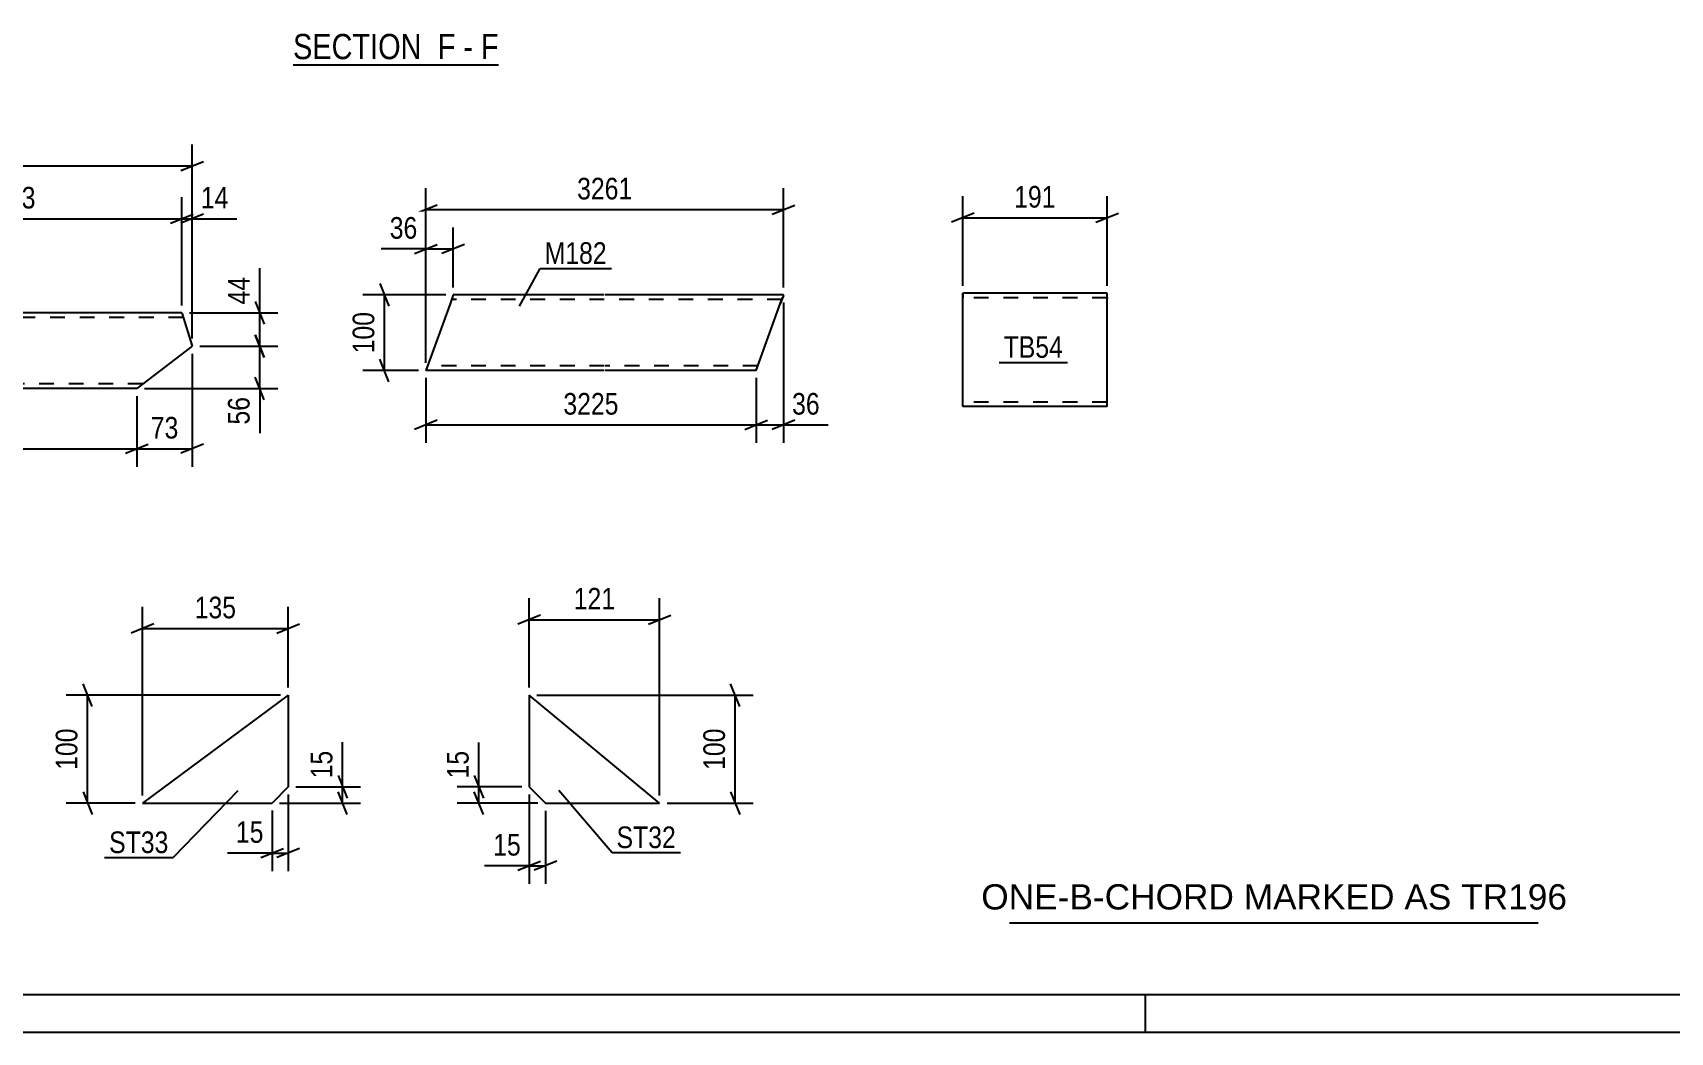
# Model space of a CAD drawing. Header units: millimetres. Extents: x 0 to 841, y 0 to 594.
# Drawn here: x 273.6 to 490.5, y 0 to 132.3 of the extents above; entities that cross this region are included whole.
import ezdxf

# ---------------------------------------------------------------- set-up
doc = ezdxf.new("R2010")
doc.units = ezdxf.units.MM
doc.linetypes.add('DXK_LINE_DOT2', pattern=[3.9198, 1.9599, -1.9599])
doc.styles.add('Arial', font='ARIAL.TTF', dxfattribs={"height": 0.2})
doc.styles.add('Arial Narrow', font='ARIALN.TTF', dxfattribs={"height": 0.2})

# ---------------------------------------------------------------- blocks, each defined once
blk = doc.blocks.new('Unknown-318885195-1133')
at = {"color": 5, "linetype": 'Continuous'}
for p, q in [((5, 5), (836, 5)), ((421, 0), (421, 5)), ((0, 0), (841, 0))]:
    blk.add_line(p, q, dxfattribs=at)
blk = doc.blocks.new('Unknown-318885195-16 - 6664')
at = {"color": 6, "linetype": 'Continuous'}
blk.add_line((308.12, 128.08), (335.34, 128.08), dxfattribs=at)
at = {"color": 0, "linetype": 'Continuous'}
blk.add_wipeout([(326.23, 128.83), (326.23, 132.33), (308.12, 132.33), (308.12, 128.83)], dxfattribs=at)
at = {"color": 7, "linetype": 'Continuous', "style": 'Arial Narrow'}
blk.add_text('SECTION ', height=3.34, dxfattribs=at).set_placement((308.12, 128.83))
at = {"color": 0, "linetype": 'Continuous'}
blk.add_wipeout([(329.62, 128.83), (329.62, 132.33), (327.28, 132.33), (327.28, 128.83)], dxfattribs=at)
at = {"color": 7, "linetype": 'Continuous', "style": 'Arial Narrow'}
blk.add_text('F', height=3.34, dxfattribs=at).set_placement((327.28, 128.83))
at = {"color": 0, "linetype": 'Continuous'}
blk.add_wipeout([(331.95, 128.83), (331.95, 132.33), (330.67, 132.33), (330.67, 128.83)], dxfattribs=at)
at = {"color": 7, "linetype": 'Continuous', "style": 'Arial Narrow'}
blk.add_text('-', height=3.34, dxfattribs=at).set_placement((330.67, 128.83))
at = {"color": 0, "linetype": 'Continuous'}
blk.add_wipeout([(335.34, 128.83), (335.34, 132.33), (333, 132.33), (333, 128.83)], dxfattribs=at)
at = {"color": 7, "linetype": 'Continuous', "style": 'Arial Narrow'}
blk.add_text('F', height=3.34, dxfattribs=at).set_placement((333, 128.83))
blk = doc.blocks.new('Part-318885195-1437 - 1421')
at = {"color": 2, "linetype": 'Continuous'}
for p, q in [((339.4, 44.62), (339.4, 32.47)), ((356.67, 30.33), (339.4, 44.62)), ((339.4, 32.47), (341.54, 30.33)), ((341.54, 30.33), (356.67, 30.33))]:
    blk.add_line(p, q, dxfattribs=at)
blk = doc.blocks.new('Part-318885195-1358 - 1342')
at = {"color": 2, "linetype": 'Continuous'}
for p, q in [((307.47, 44.62), (288.19, 30.34)), ((307.47, 44.62), (307.47, 32.48)), ((307.47, 32.48), (305.33, 30.34)), ((288.19, 30.34), (305.33, 30.34))]:
    blk.add_line(p, q, dxfattribs=at)
blk = doc.blocks.new('Part-318885195-3877 - 3871')
at = {"color": 2, "linetype": 'Continuous'}
for p, q in [((329.34, 97.62), (328.91, 96.42)), ((349.34, 97.62), (329.34, 97.62)), ((373.08, 97.62), (349.44, 97.62)), ((373.05, 97.53), (373.08, 97.62)), ((328.91, 96.42), (325.71, 87.62)), ((369.44, 87.62), (372.65, 96.42)), ((373.05, 97.53), (372.65, 96.42)), ((349.34, 87.62), (325.71, 87.62)), ((369.44, 87.62), (349.44, 87.62))]:
    blk.add_line(p, q, dxfattribs=at)
at = {"color": 7, "linetype": 'DXK_LINE_DOT2'}
for p, q in [((349.34, 97.02), (329.13, 97.02)), ((372.87, 97.02), (349.44, 97.02)), ((372.65, 96.42), (372.96, 97.27)), ((349.34, 88.22), (325.92, 88.22)), ((369.66, 88.22), (349.44, 88.22))]:
    blk.add_line(p, q, dxfattribs=at)
blk = doc.blocks.new('Part-318885195-3954 - 3948')
at = {"color": 2, "linetype": 'Continuous'}
for p, q in [((238.33, 88.38), (247.33, 95.23)), ((267.33, 95.23), (247.33, 95.23)), ((293.4, 95.23), (267.43, 95.23)), ((293.4, 95.23), (294.77, 90.83)), ((294.77, 90.83), (287.43, 85.23)), ((239.2, 85.58), (238.33, 88.38)), ((239.28, 85.32), (239.2, 85.58)), ((239.31, 85.23), (239.28, 85.32)), ((267.33, 85.23), (239.31, 85.23)), ((287.43, 85.23), (267.43, 85.23))]:
    blk.add_line(p, q, dxfattribs=at)
at = {"color": 7, "linetype": 'DXK_LINE_DOT2'}
for p, q in [((267.33, 94.63), (246.54, 94.63)), ((293.58, 94.63), (267.43, 94.63)), ((239.11, 85.88), (239.08, 85.97)), ((267.33, 85.83), (239.13, 85.83)), ((288.21, 85.83), (267.43, 85.83))]:
    blk.add_line(p, q, dxfattribs=at)
blk = doc.blocks.new('Part-318885195-19572 - 19571')
at = {"color": 2, "linetype": 'Continuous'}
for p, q in [((396.82, 82.83), (396.82, 97.83)), ((396.82, 97.83), (396.82, 97.83)), ((415.92, 97.83), (396.82, 97.83)), ((415.92, 84.03), (415.92, 97.83)), ((396.82, 82.83), (396.82, 82.83)), ((415.92, 82.83), (396.82, 82.83)), ((415.92, 82.83), (415.92, 84.03))]:
    blk.add_line(p, q, dxfattribs=at)
at = {"color": 7, "linetype": 'DXK_LINE_DOT2'}
for p, q in [((396.82, 97.83), (396.82, 97.83)), ((396.82, 97.83), (396.82, 97.73)), ((396.82, 97.73), (396.82, 97.23)), ((396.82, 82.83), (396.82, 97.23)), ((396.82, 97.23), (396.82, 97.23)), ((415.92, 97.23), (396.82, 97.23)), ((415.92, 97.23), (415.92, 97.18)), ((415.92, 97.18), (415.92, 97.23)), ((415.92, 97.08), (415.92, 97.18)), ((415.92, 97.18), (415.92, 97.08)), ((396.82, 83.43), (396.82, 83.43)), ((415.92, 83.43), (396.82, 83.43)), ((396.82, 82.83), (396.82, 82.83)), ((415.92, 83.47), (415.92, 83.8)), ((415.92, 83.43), (415.92, 83.47))]:
    blk.add_line(p, q, dxfattribs=at)
blk = doc.blocks.new('StraightDimension-318885195-1439 - 1421')
at = {"color": 7, "linetype": 'Continuous'}
for p, q in [((367.27, 43.12), (366.07, 46.12)), ((340.4, 44.62), (369.07, 44.62)), ((366.67, 30.33), (366.67, 44.62)), ((366.07, 31.83), (367.27, 28.83)), ((357.67, 30.33), (369.07, 30.33))]:
    blk.add_line(p, q, dxfattribs=at)
at = {"color": 0}
blk.add_wipeout([(365.92, 40.82), (361.72, 40.82), (361.72, 34.13), (365.92, 34.13)], dxfattribs=at)
at = {"color": 3, "style": 'Arial Narrow'}
blk.add_text('100', height=2.863, rotation=90.0002, dxfattribs=at).set_placement((365.32, 34.73))
blk = doc.blocks.new('StraightDimension-318885195-1452 - 1421')
at = {"color": 7, "linetype": 'Continuous'}
for p, q in [((332.12, 33.97), (333.32, 30.97)), ((338.4, 32.47), (329.87, 32.47)), ((333.32, 28.83), (332.12, 31.83)), ((332.72, 30.33), (332.72, 32.47)), ((340.54, 30.33), (329.87, 30.33))]:
    blk.add_line(p, q, dxfattribs=at)
at = {"color": 0}
blk.add_wipeout([(331.97, 37.85), (327.77, 37.85), (327.77, 33), (331.97, 33)], dxfattribs=at)
at = {"color": 7, "linetype": 'Continuous'}
blk.add_line((332.72, 32.47), (332.72, 38.38), dxfattribs=at)
blk.add_line((332.72, 32.47), (332.72, 38.38), dxfattribs=at)
at = {"color": 3, "style": 'Arial Narrow'}
blk.add_text('15', height=2.863, rotation=90.0002, dxfattribs=at).set_placement((331.37, 33.6))
blk = doc.blocks.new('StraightDimension-318885195-1464 - 1421')
at = {"color": 7, "linetype": 'Continuous'}
for p, q in [((339.4, 45.62), (339.4, 57.47)), ((356.67, 31.33), (356.67, 57.47)), ((340.9, 55.22), (337.9, 54.02)), ((339.4, 54.62), (356.67, 54.62)), ((355.17, 54.02), (358.17, 55.22))]:
    blk.add_line(p, q, dxfattribs=at)
at = {"color": 0}
blk.add_wipeout([(351.38, 55.37), (351.38, 59.57), (344.69, 59.57), (344.69, 55.37)], dxfattribs=at)
at = {"color": 3, "style": 'Arial Narrow'}
blk.add_text('121', height=2.863, dxfattribs=at).set_placement((345.29, 55.97))
blk = doc.blocks.new('StraightDimension-318885195-1474 - 1421')
at = {"color": 7, "linetype": 'Continuous'}
for p, q in [((339.4, 31.47), (339.4, 19.64)), ((341.54, 29.33), (341.54, 19.64)), ((337.9, 21.44), (340.9, 22.64)), ((339.4, 22.04), (341.54, 22.04)), ((343.04, 22.64), (340.04, 21.44))]:
    blk.add_line(p, q, dxfattribs=at)
at = {"color": 0}
blk.add_wipeout([(338.87, 22.79), (338.87, 26.99), (334.02, 26.99), (334.02, 22.79)], dxfattribs=at)
at = {"color": 7, "linetype": 'Continuous'}
blk.add_line((339.4, 22.04), (333.49, 22.04), dxfattribs=at)
blk.add_line((339.4, 22.04), (333.49, 22.04), dxfattribs=at)
at = {"color": 3, "style": 'Arial Narrow'}
blk.add_text('15', height=2.863, dxfattribs=at).set_placement((334.62, 23.39))
blk = doc.blocks.new('StraightDimension-318885195-1394 - 1342')
at = {"color": 7, "linetype": 'Continuous'}
for p, q in [((281.5, 43.12), (280.3, 46.12)), ((306.47, 44.62), (278.05, 44.62)), ((280.9, 30.34), (280.9, 44.62)), ((280.3, 31.84), (281.5, 28.84)), ((287.19, 30.34), (278.05, 30.34))]:
    blk.add_line(p, q, dxfattribs=at)
at = {"color": 0}
blk.add_wipeout([(280.15, 40.82), (275.95, 40.82), (275.95, 34.14), (280.15, 34.14)], dxfattribs=at)
at = {"color": 3, "style": 'Arial Narrow'}
blk.add_text('100', height=2.863, rotation=90.0002, dxfattribs=at).set_placement((279.55, 34.74))
blk = doc.blocks.new('StraightDimension-318885195-1406 - 1342')
at = {"color": 7, "linetype": 'Continuous'}
for p, q in [((314.07, 33.98), (315.27, 30.98)), ((308.47, 32.48), (317.07, 32.48)), ((315.27, 28.84), (314.07, 31.84)), ((314.67, 30.34), (314.67, 32.48)), ((306.33, 30.34), (317.07, 30.34))]:
    blk.add_line(p, q, dxfattribs=at)
at = {"color": 0}
blk.add_wipeout([(313.92, 37.86), (309.72, 37.86), (309.72, 33.01), (313.92, 33.01)], dxfattribs=at)
at = {"color": 7, "linetype": 'Continuous'}
blk.add_line((314.67, 32.48), (314.67, 38.39), dxfattribs=at)
blk.add_line((314.67, 32.48), (314.67, 38.39), dxfattribs=at)
at = {"color": 3, "style": 'Arial Narrow'}
blk.add_text('15', height=2.863, rotation=90.0002, dxfattribs=at).set_placement((313.32, 33.61))
blk = doc.blocks.new('StraightDimension-318885195-1382 - 1342')
at = {"color": 7, "linetype": 'Continuous'}
for p, q in [((288.19, 31.34), (288.19, 56.3)), ((307.47, 45.62), (307.47, 56.3)), ((289.69, 54.05), (286.69, 52.85)), ((288.19, 53.45), (307.47, 53.45)), ((305.97, 52.85), (308.97, 54.05))]:
    blk.add_line(p, q, dxfattribs=at)
at = {"color": 0}
blk.add_wipeout([(301.17, 54.2), (301.17, 58.4), (294.49, 58.4), (294.49, 54.2)], dxfattribs=at)
at = {"color": 3, "style": 'Arial Narrow'}
blk.add_text('135', height=2.863, dxfattribs=at).set_placement((295.09, 54.8))
blk = doc.blocks.new('StraightDimension-318885195-1360 - 1342')
at = {"color": 7, "linetype": 'Continuous'}
for p, q in [((307.47, 31.48), (307.47, 21.33)), ((305.33, 29.34), (305.33, 21.33)), ((303.83, 23.13), (306.83, 24.33)), ((308.97, 24.33), (305.97, 23.13)), ((305.33, 23.73), (307.47, 23.73))]:
    blk.add_line(p, q, dxfattribs=at)
at = {"color": 0}
blk.add_wipeout([(304.8, 24.48), (304.8, 28.68), (299.95, 28.68), (299.95, 24.48)], dxfattribs=at)
at = {"color": 7, "linetype": 'Continuous'}
blk.add_line((305.33, 23.73), (299.42, 23.73), dxfattribs=at)
blk.add_line((305.33, 23.73), (299.42, 23.73), dxfattribs=at)
at = {"color": 3, "style": 'Arial Narrow'}
blk.add_text('15', height=2.863, dxfattribs=at).set_placement((300.55, 25.08))
blk = doc.blocks.new('StraightDimension-318885195-3933 - 3871')
at = {"color": 7, "linetype": 'Continuous'}
for p, q in [((325.71, 88.62), (325.71, 111.76)), ((373.08, 98.62), (373.08, 111.76)), ((327.21, 109.51), (324.21, 108.31)), ((325.71, 108.91), (373.08, 108.91)), ((371.58, 108.31), (374.58, 109.51))]:
    blk.add_line(p, q, dxfattribs=at)
at = {"color": 0}
blk.add_wipeout([(353.65, 109.66), (353.65, 113.86), (345.14, 113.86), (345.14, 109.66)], dxfattribs=at)
at = {"color": 3, "style": 'Arial Narrow'}
blk.add_text('3261', height=2.863, dxfattribs=at).set_placement((345.74, 110.26))
blk = doc.blocks.new('StraightDimension-318885195-3920 - 3871')
at = {"color": 7, "linetype": 'Continuous'}
for p, q in [((325.71, 88.62), (325.71, 106.56)), ((329.34, 98.62), (329.34, 106.56)), ((324.21, 103.11), (327.21, 104.31)), ((330.84, 104.31), (327.84, 103.11)), ((325.71, 103.71), (329.34, 103.71))]:
    blk.add_line(p, q, dxfattribs=at)
at = {"color": 0}
blk.add_wipeout([(325.18, 104.46), (325.18, 108.66), (320.32, 108.66), (320.32, 104.46)], dxfattribs=at)
at = {"color": 7, "linetype": 'Continuous'}
blk.add_line((325.71, 103.71), (319.8, 103.71), dxfattribs=at)
blk.add_line((325.71, 103.71), (319.8, 103.71), dxfattribs=at)
at = {"color": 3, "style": 'Arial Narrow'}
blk.add_text('36', height=2.863, dxfattribs=at).set_placement((320.92, 105.06))
blk = doc.blocks.new('StraightDimension-318885195-3880 - 3871')
at = {"color": 7, "linetype": 'Continuous'}
for p, q in [((328.34, 97.62), (317.37, 97.62)), ((319.62, 99.12), (320.82, 96.12)), ((320.22, 87.62), (320.22, 97.62)), ((320.82, 86.12), (319.62, 89.12)), ((324.71, 87.62), (317.37, 87.62))]:
    blk.add_line(p, q, dxfattribs=at)
at = {"color": 0}
blk.add_wipeout([(319.47, 95.96), (315.27, 95.96), (315.27, 89.28), (319.47, 89.28)], dxfattribs=at)
at = {"color": 3, "style": 'Arial Narrow'}
blk.add_text('100', height=2.863, rotation=90.0002, dxfattribs=at).set_placement((318.87, 89.88))
blk = doc.blocks.new('StraightDimension-318885195-3895 - 3871')
at = {"color": 7, "linetype": 'Continuous'}
for p, q in [((373.08, 96.62), (373.08, 78.02)), ((369.44, 86.62), (369.44, 78.02)), ((367.94, 79.82), (370.94, 81.02)), ((369.44, 80.42), (373.08, 80.42)), ((374.58, 81.02), (371.58, 79.82))]:
    blk.add_line(p, q, dxfattribs=at)
at = {"color": 0}
blk.add_wipeout([(378.47, 81.17), (378.47, 85.37), (373.61, 85.37), (373.61, 81.17)], dxfattribs=at)
at = {"color": 7, "linetype": 'Continuous'}
blk.add_line((373.08, 80.42), (378.99, 80.42), dxfattribs=at)
blk.add_line((373.08, 80.42), (378.99, 80.42), dxfattribs=at)
at = {"color": 3, "style": 'Arial Narrow'}
blk.add_text('36', height=2.863, dxfattribs=at).set_placement((374.21, 81.77))
blk = doc.blocks.new('StraightDimension-318885195-3907 - 3871')
at = {"color": 7, "linetype": 'Continuous'}
for p, q in [((325.71, 86.62), (325.71, 78.02)), ((369.44, 86.62), (369.44, 78.02)), ((327.21, 81.02), (324.21, 79.82)), ((325.71, 80.42), (369.44, 80.42)), ((367.94, 79.82), (370.94, 81.02))]:
    blk.add_line(p, q, dxfattribs=at)
at = {"color": 0}
blk.add_wipeout([(351.83, 81.17), (351.83, 85.37), (343.32, 85.37), (343.32, 81.17)], dxfattribs=at)
at = {"color": 3, "style": 'Arial Narrow'}
blk.add_text('3225', height=2.863, dxfattribs=at).set_placement((343.92, 81.77))
blk = doc.blocks.new('StraightDimension-318885195-3957 - 3948')
at = {"color": 7, "linetype": 'Continuous'}
for p, q in [((238.33, 89.38), (238.33, 117.55)), ((294.77, 91.83), (294.77, 117.55)), ((239.83, 115.3), (236.83, 114.1)), ((293.27, 114.1), (296.27, 115.3)), ((238.33, 114.7), (294.77, 114.7))]:
    blk.add_line(p, q, dxfattribs=at)
at = {"color": 0}
blk.add_wipeout([(270.81, 115.45), (270.81, 119.65), (262.3, 119.65), (262.3, 115.45)], dxfattribs=at)
at = {"color": 3, "style": 'Arial Narrow'}
blk.add_text('3167', height=2.863, dxfattribs=at).set_placement((262.9, 116.05))
blk = doc.blocks.new('StraightDimension-318885195-4077 - 3948')
at = {"color": 7, "linetype": 'Continuous'}
for p, q in [((239.31, 84.23), (239.31, 74.85)), ((287.43, 84.23), (287.43, 74.85)), ((240.81, 77.85), (237.81, 76.65)), ((239.31, 77.25), (287.43, 77.25)), ((285.93, 76.65), (288.93, 77.85))]:
    blk.add_line(p, q, dxfattribs=at)
at = {"color": 0}
blk.add_wipeout([(267.63, 78), (267.63, 82.2), (259.11, 82.2), (259.11, 78)], dxfattribs=at)
at = {"color": 3, "style": 'Arial Narrow'}
blk.add_text('3083', height=2.863, dxfattribs=at).set_placement((259.71, 78.6))
blk = doc.blocks.new('StraightDimension-318885195-4010 - 3948')
at = {"color": 7, "linetype": 'Continuous'}
for p, q in [((293.4, 96.23), (293.4, 110.56)), ((294.77, 91.83), (294.77, 110.56)), ((291.9, 107.11), (294.9, 108.31)), ((296.27, 108.31), (293.27, 107.11)), ((293.4, 107.71), (294.77, 107.71))]:
    blk.add_line(p, q, dxfattribs=at)
at = {"color": 0}
blk.add_wipeout([(300.15, 108.46), (300.15, 112.66), (295.3, 112.66), (295.3, 108.46)], dxfattribs=at)
at = {"color": 7, "linetype": 'Continuous'}
blk.add_line((294.77, 107.71), (300.68, 107.71), dxfattribs=at)
blk.add_line((294.77, 107.71), (300.68, 107.71), dxfattribs=at)
at = {"color": 3, "style": 'Arial Narrow'}
blk.add_text('14', height=2.863, dxfattribs=at).set_placement((295.9, 109.06))
blk = doc.blocks.new('StraightDimension-318885195-3986 - 3948')
at = {"color": 7, "linetype": 'Continuous'}
for p, q in [((247.33, 96.23), (247.33, 110.56)), ((293.4, 96.23), (293.4, 110.56)), ((248.83, 108.31), (245.83, 107.11)), ((247.33, 107.71), (293.4, 107.71)), ((291.9, 107.11), (294.9, 108.31))]:
    blk.add_line(p, q, dxfattribs=at)
at = {"color": 0}
blk.add_wipeout([(274.62, 108.46), (274.62, 112.66), (266.11, 112.66), (266.11, 108.46)], dxfattribs=at)
at = {"color": 3, "style": 'Arial Narrow'}
blk.add_text('3063', height=2.863, dxfattribs=at).set_placement((266.71, 109.06))
blk = doc.blocks.new('StraightDimension-318885195-4101 - 3948')
at = {"color": 7, "linetype": 'Continuous'}
for p, q in [((294.77, 89.83), (294.77, 74.85)), ((287.43, 84.23), (287.43, 74.85)), ((285.93, 76.65), (288.93, 77.85)), ((287.43, 77.25), (294.77, 77.25)), ((296.27, 77.85), (293.27, 76.65))]:
    blk.add_line(p, q, dxfattribs=at)
at = {"color": 0}
blk.add_wipeout([(293.53, 78), (293.53, 82.2), (288.67, 82.2), (288.67, 78)], dxfattribs=at)
at = {"color": 3, "style": 'Arial Narrow'}
blk.add_text('73', height=2.863, dxfattribs=at).set_placement((289.27, 78.6))
blk = doc.blocks.new('StraightDimension-318885195-4136 - 3948')
at = {"color": 7, "linetype": 'Continuous'}
for p, q in [((303.11, 96.73), (304.31, 93.73)), ((294.4, 95.23), (306.11, 95.23)), ((303.71, 90.83), (303.71, 95.23)), ((304.31, 89.33), (303.11, 92.33)), ((295.77, 90.83), (306.11, 90.83))]:
    blk.add_line(p, q, dxfattribs=at)
at = {"color": 0}
blk.add_wipeout([(302.96, 100.61), (298.76, 100.61), (298.76, 95.76), (302.96, 95.76)], dxfattribs=at)
at = {"color": 7, "linetype": 'Continuous'}
blk.add_line((303.71, 95.23), (303.71, 101.14), dxfattribs=at)
blk.add_line((303.71, 95.23), (303.71, 101.14), dxfattribs=at)
at = {"color": 3, "style": 'Arial Narrow'}
blk.add_text('44', height=2.863, rotation=90.0002, dxfattribs=at).set_placement((302.36, 96.36))
blk = doc.blocks.new('StraightDimension-318885195-4160 - 3948')
at = {"color": 7, "linetype": 'Continuous'}
for p, q in [((303.11, 92.33), (304.31, 89.33)), ((295.77, 90.83), (306.11, 90.83)), ((303.71, 85.23), (303.71, 90.83)), ((288.43, 85.23), (306.11, 85.23)), ((304.31, 83.73), (303.11, 86.73))]:
    blk.add_line(p, q, dxfattribs=at)
at = {"color": 0}
blk.add_wipeout([(302.96, 84.71), (298.76, 84.71), (298.76, 79.85), (302.96, 79.85)], dxfattribs=at)
at = {"color": 7, "linetype": 'Continuous'}
blk.add_line((303.71, 85.23), (303.71, 79.33), dxfattribs=at)
blk.add_line((303.71, 85.23), (303.71, 79.33), dxfattribs=at)
at = {"color": 3, "style": 'Arial Narrow'}
blk.add_text('56', height=2.863, rotation=90.0002, dxfattribs=at).set_placement((302.36, 80.45))
blk = doc.blocks.new('StraightDimension-318885195-19673 - 19571')
at = {"color": 7, "linetype": 'Continuous'}
for p, q in [((396.82, 98.83), (396.82, 110.68)), ((415.92, 98.83), (415.92, 110.68)), ((398.32, 108.43), (395.32, 107.23)), ((396.82, 107.83), (415.92, 107.83)), ((414.42, 107.23), (417.42, 108.43))]:
    blk.add_line(p, q, dxfattribs=at)
at = {"color": 0}
blk.add_wipeout([(409.71, 108.58), (409.71, 112.78), (403.02, 112.78), (403.02, 108.58)], dxfattribs=at)
at = {"color": 3, "style": 'Arial Narrow'}
blk.add_text('191', height=2.863, dxfattribs=at).set_placement((403.62, 109.18))
blk = doc.blocks.new('Unknown-318885195-19934')
at = {"color": 7, "linetype": 'Continuous'}
blk.add_line((403, 14.5), (473, 14.5), dxfattribs=at)
at = {"color": 7, "style": 'Arial'}
blk.add_text('ONE-B-CHORD MARKED AS TR196', height=3.3428, dxfattribs=at).set_placement((399.26, 16.25))
blk = doc.blocks.new('Mark-318885195-1433 - 1421')
at = {"color": 0}
blk.add_wipeout([(358.82, 24.38), (358.82, 27.38), (350.96, 27.38), (350.96, 24.38)], dxfattribs=at)
blk.add_wipeout([(358.82, 24.38), (358.82, 27.38), (350.96, 27.38), (350.96, 24.38)], dxfattribs=at)
at = {"color": 30, "linetype": 'Continuous'}
for p, q in [((343.31, 32.06), (350.36, 23.78)), ((350.36, 23.78), (359.42, 23.78))]:
    blk.add_line(p, q, dxfattribs=at)
at = {"color": 3, "style": 'Arial Narrow'}
blk.add_text('ST32', height=2.863, dxfattribs=at).set_placement((350.96, 24.38))
blk = doc.blocks.new('Mark-318885195-1354 - 1342')
at = {"color": 0}
blk.add_wipeout([(291.62, 23.72), (291.62, 26.72), (283.76, 26.72), (283.76, 23.72)], dxfattribs=at)
blk.add_wipeout([(291.62, 23.72), (291.62, 26.72), (283.76, 26.72), (283.76, 23.72)], dxfattribs=at)
at = {"color": 30, "linetype": 'Continuous'}
for p in [(300.79, 31.97), (283.16, 23.12)]:
    blk.add_line(p, (292.22, 23.12), dxfattribs=at)
at = {"color": 3, "style": 'Arial Narrow'}
blk.add_text('ST33', height=2.863, dxfattribs=at).set_placement((283.76, 23.72))
blk = doc.blocks.new('Mark-318885195-3873 - 3871')
at = {"color": 0}
blk.add_wipeout([(349.67, 101.73), (349.67, 104.73), (341.44, 104.73), (341.44, 101.73)], dxfattribs=at)
blk.add_wipeout([(349.67, 101.73), (349.67, 104.73), (341.44, 104.73), (341.44, 101.73)], dxfattribs=at)
at = {"color": 30, "linetype": 'Continuous'}
for p, q in [((338.11, 96.13), (340.84, 101.13)), ((340.84, 101.13), (350.27, 101.13))]:
    blk.add_line(p, q, dxfattribs=at)
at = {"color": 3, "style": 'Arial Narrow'}
blk.add_text('M182', height=2.863, dxfattribs=at).set_placement((341.44, 101.73))
blk = doc.blocks.new('Mark-318885195-19676 - 19571')
at = {"color": 0}
blk.add_wipeout([(410.08, 89.29), (410.08, 92.29), (402.23, 92.29), (402.23, 89.29)], dxfattribs=at)
blk.add_wipeout([(410.08, 89.29), (410.08, 92.29), (402.23, 92.29), (402.23, 89.29)], dxfattribs=at)
at = {"color": 30, "linetype": 'Continuous'}
blk.add_line((401.63, 88.69), (410.68, 88.69), dxfattribs=at)
at = {"color": 3, "style": 'Arial Narrow'}
blk.add_text('TB54', height=2.863, dxfattribs=at).set_placement((402.23, 89.29))

msp = doc.modelspace()

# ---------------------------------------------------------------- block references
for name in ['Unknown-318885195-1133', 'Part-318885195-3877 - 3871', 'Part-318885195-19572 - 19571', 'Part-318885195-3954 - 3948', 'Part-318885195-1358 - 1342', 'Part-318885195-1437 - 1421', 'Unknown-318885195-19934']:
    msp.add_blockref(name, (0, 0))

# ---------------------------------------------------------------- next in the draw order: block references
for name in ['Unknown-318885195-16 - 6664', 'StraightDimension-318885195-3957 - 3948', 'StraightDimension-318885195-3933 - 3871', 'StraightDimension-318885195-19673 - 19571', 'Mark-318885195-19676 - 19571', 'StraightDimension-318885195-4077 - 3948', 'StraightDimension-318885195-1394 - 1342', 'StraightDimension-318885195-1439 - 1421']:
    msp.add_blockref(name, (0, 0))

# ---------------------------------------------------------------- next in the draw order: block references
for name in ['StraightDimension-318885195-4010 - 3948', 'StraightDimension-318885195-3920 - 3871', 'Mark-318885195-3873 - 3871', 'StraightDimension-318885195-3895 - 3871', 'StraightDimension-318885195-4101 - 3948', 'StraightDimension-318885195-1406 - 1342', 'StraightDimension-318885195-1452 - 1421']:
    msp.add_blockref(name, (0, 0))

# ---------------------------------------------------------------- next in the draw order: block references
for name in ['StraightDimension-318885195-3986 - 3948', 'StraightDimension-318885195-3880 - 3871', 'StraightDimension-318885195-1464 - 1421', 'StraightDimension-318885195-1382 - 1342']:
    msp.add_blockref(name, (0, 0))

# ---------------------------------------------------------------- next in the draw order: block references
for name in ['StraightDimension-318885195-4136 - 3948', 'StraightDimension-318885195-3907 - 3871', 'StraightDimension-318885195-1360 - 1342', 'StraightDimension-318885195-1474 - 1421']:
    msp.add_blockref(name, (0, 0))

# ---------------------------------------------------------------- next in the draw order: block references
for name in ['StraightDimension-318885195-4160 - 3948', 'Mark-318885195-1354 - 1342', 'Mark-318885195-1433 - 1421']:
    msp.add_blockref(name, (0, 0))

doc.saveas('drawing.dxf')
